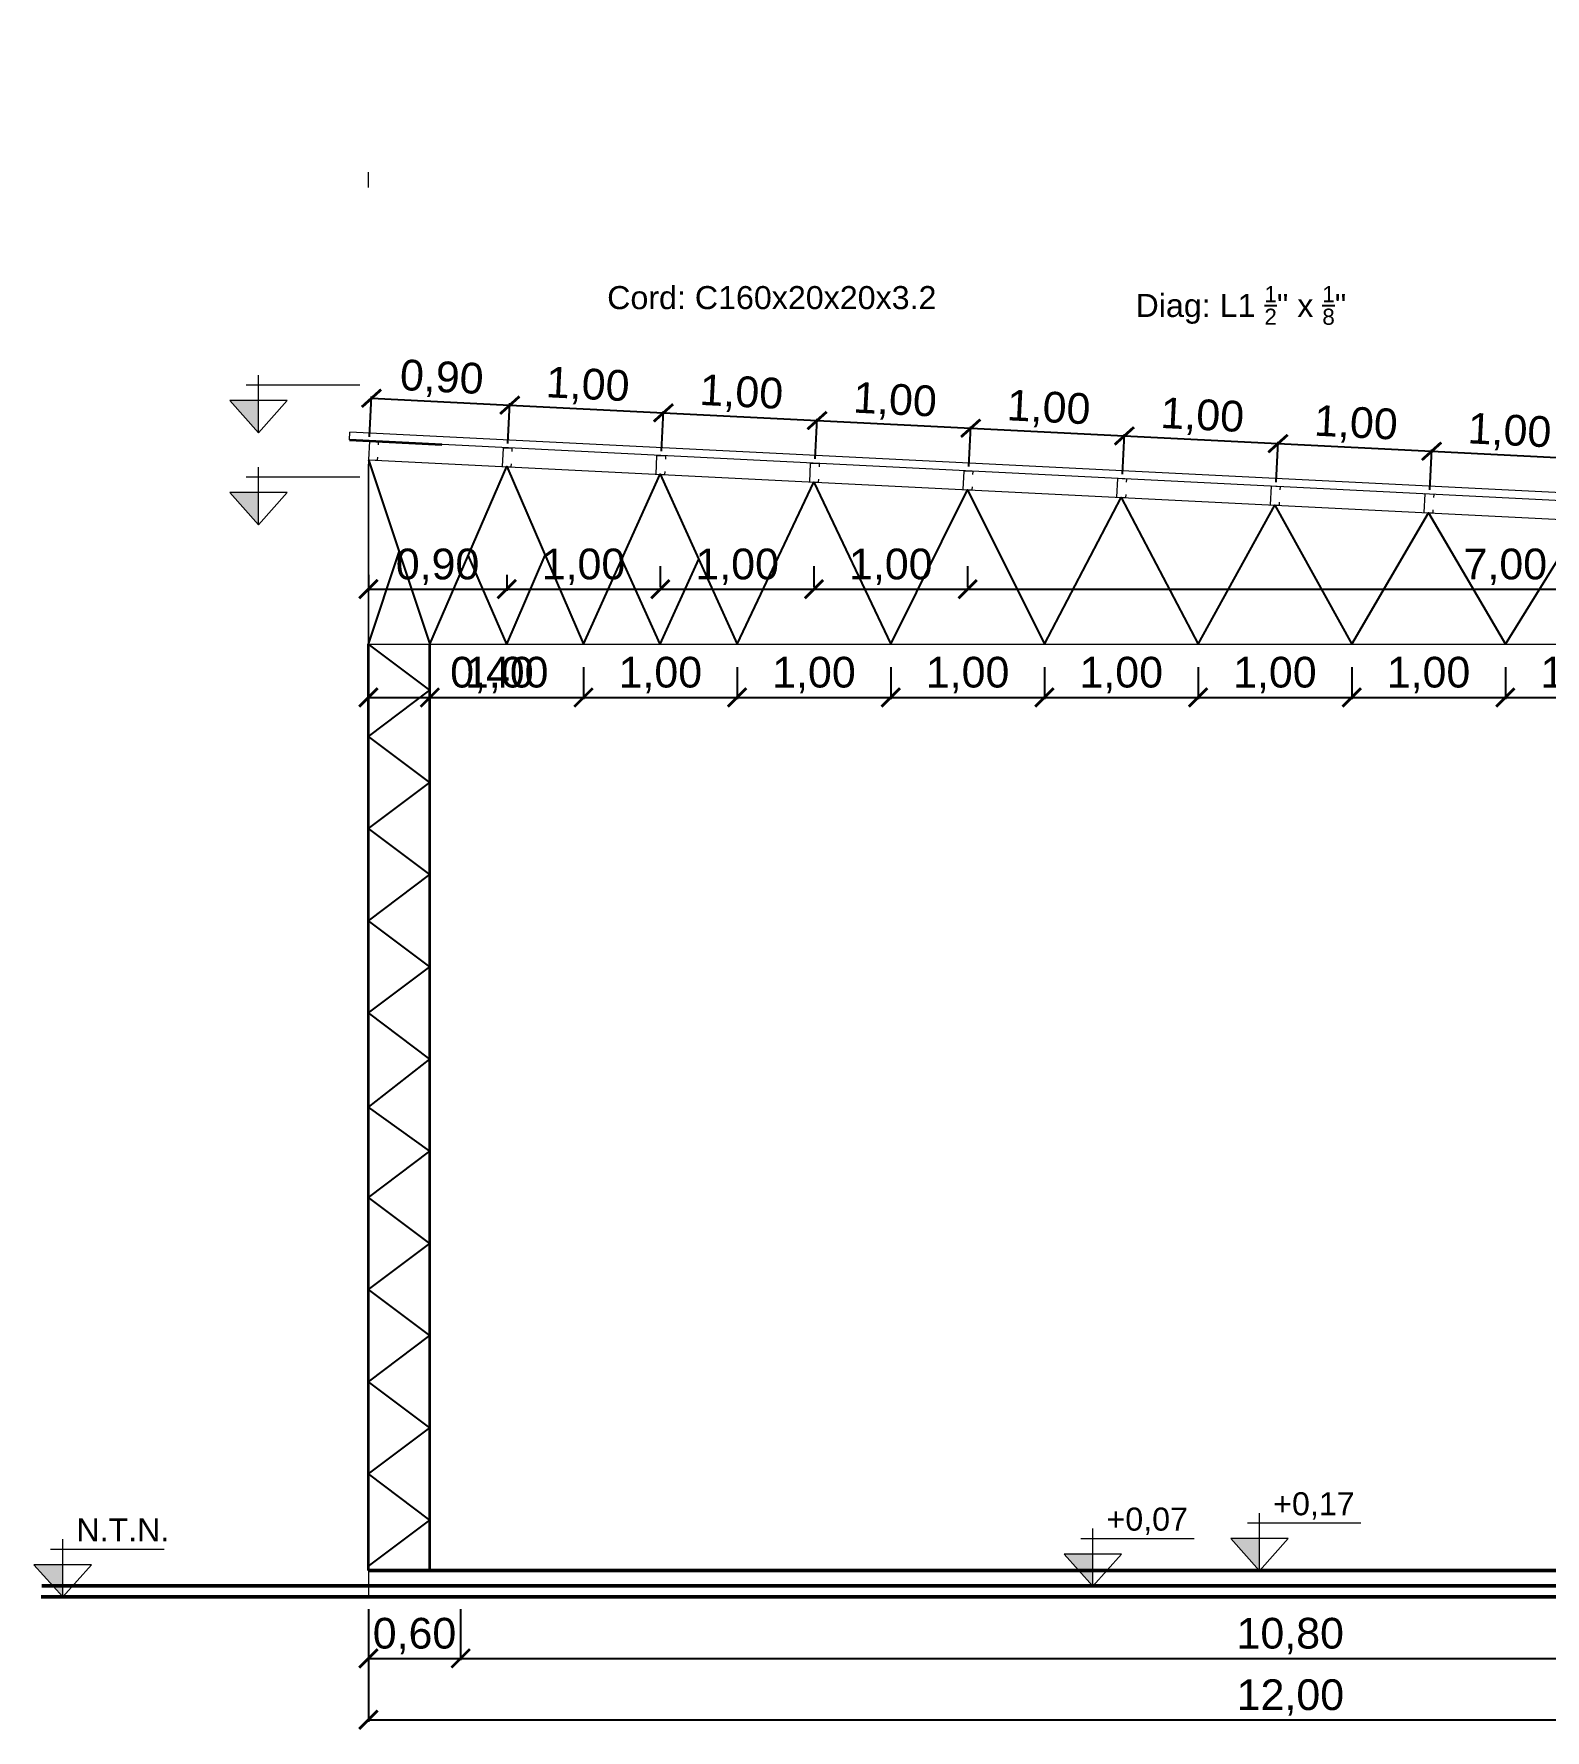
# Model space of a CAD drawing. Header units: millimetres. Extents: x 11 to 1331, y -149 to 22.
# Drawn here: x 626.38 to 636.21, y -102.29 to -91.26 of the extents above; entities that cross this region are included whole.
import ezdxf

# ---------------------------------------------------------------- set-up
doc = ezdxf.new("R2010")
doc.units = ezdxf.units.MM
doc.header["$LTSCALE"] = 0.1
doc.header["$MEASUREMENT"] = 0
doc.header["$PDMODE"] = 3
doc.header["$PDSIZE"] = 0.1
doc.linetypes.add('ACAD_ISO10W100', pattern=[18, 12, -3, 0, -3])
doc.layers.get('DEFPOINTS').update_dxf_attribs({"color": 1})
for name, color, linetype, lineweight in [('00_EST_COL_DIAG', 1, 'Continuous', 25), ('00_EST_Columna', 3, 'Continuous', 35), ('00_EST_Correa', 3, 'ACAD_ISO10W100', 20), ('00_EST_Cotas', 6, 'Continuous', 9), ('00_EST_Cubierta', 2, 'Continuous', 9), ('00_EST_Ejes', 1, 'Continuous', 9), ('00_EST_Piso', 7, 'Continuous', 50), ('00_EST_TEXTO', 6, 'Continuous', 9), ('00_EST_Viga', 5, 'Continuous', 20), ('00_EST_Viga_Montante', 5, 'Continuous', 20)]:
    doc.layers.add(name, color=color, linetype=linetype, lineweight=lineweight)
doc.layers.add('00_EST_Viga_Diagonales', color=5, linetype='Continuous')
doc.styles.add('1 en 100', font='romans.shx', dxfattribs={"height": 0.17})
doc.styles.add('ARIAL', font='arial.ttf', dxfattribs={"height": 0.15})
doc.styles.add('Arial20', font='arial.ttf', dxfattribs={"height": 0.2})
doc.dimstyles.new('Cota 1-100-Andres', dxfattribs={"dimtxt": 0.2, "dimasz": 0.12, "dimexe": 0.012, "dimexo": 0.15, "dimgap": 0.025, "dimtad": 1, "dimzin": 0, "dimtxsty": 'Arial20', "dimblk1": 'ARCHTICK', "dimblk2": 'ARCHTICK', "dimsah": 1, "dimcen": 0.09, "dimclrd": 256, "dimclre": 256, "dimclrt": 256, "dimazin": 0, "dimtfac": 1, "dimtofl": 0, "dimtmove": 0, "dimatfit": 3, "dimldrblk": 'ARCHTICK', "dimfxl": 1, "dimtolj": 1, "dimtzin": 0, "dimarcsym": 0})

# ---------------------------------------------------------------- blocks, each defined once
blk = doc.blocks.new('_ARCHTICK')
at = {"color": 0, "linetype": 'ByBlock', "const_width": 0.15}
blk.add_lwpolyline([(-0.5, -0.5), (0.5, 0.5)], dxfattribs=at)
blk = doc.blocks.new('*D49')
at = {"layer": '00_EST_Cotas', "lineweight": -2, "transparency": 16777216}
for p, q in [((628.554, -101.506), (628.554, -101.839)), ((629.154, -101.506), (629.154, -101.839)), ((628.554, -101.827), (629.154, -101.827))]:
    blk.add_line(p, q, dxfattribs=at)
at = {"layer": 'DEFPOINTS', "color": 0, "transparency": 16777216}
for p in [(628.554, -101.356), (629.154, -101.356), (629.154, -101.827)]:
    blk.add_point(p, dxfattribs=at)
at = {"layer": '00_EST_Cotas', "lineweight": -2, "transparency": 16777216, "xscale": 0.12, "yscale": 0.12, "zscale": 0.12, "rotation": 180}
blk.add_blockref('_ARCHTICK', (628.554, -101.827), dxfattribs=at)
at = {"layer": '00_EST_Cotas', "lineweight": -2, "transparency": 16777216, "xscale": 0.12, "yscale": 0.12, "zscale": 0.12}
blk.add_blockref('_ARCHTICK', (629.154, -101.827), dxfattribs=at)
at = {"layer": '00_EST_Cotas', "transparency": 16777216, "insert": (628.854, -101.682), "char_height": 0.2, "attachment_point": 5, "style": 'Arial20'}
blk.add_mtext('\\A1;0,60', dxfattribs=at)
blk = doc.blocks.new('*D50')
at = {"layer": '00_EST_Cotas', "lineweight": -2, "transparency": 16777216}
for p, q in [((629.154, -101.506), (629.154, -101.839)), ((639.954, -101.576), (639.954, -101.839)), ((629.154, -101.827), (639.954, -101.827))]:
    blk.add_line(p, q, dxfattribs=at)
at = {"layer": 'DEFPOINTS', "color": 0, "transparency": 16777216}
for p in [(629.154, -101.356), (639.954, -101.426), (639.954, -101.827)]:
    blk.add_point(p, dxfattribs=at)
at = {"layer": '00_EST_Cotas', "lineweight": -2, "transparency": 16777216, "xscale": 0.12, "yscale": 0.12, "zscale": 0.12, "rotation": 180}
blk.add_blockref('_ARCHTICK', (629.154, -101.827), dxfattribs=at)
at = {"layer": '00_EST_Cotas', "lineweight": -2, "transparency": 16777216, "xscale": 0.12, "yscale": 0.12, "zscale": 0.12}
blk.add_blockref('_ARCHTICK', (639.954, -101.827), dxfattribs=at)
at = {"layer": '00_EST_Cotas', "transparency": 16777216, "insert": (634.554, -101.682), "char_height": 0.2, "attachment_point": 5, "style": 'Arial20'}
blk.add_mtext('\\A1;10,80', dxfattribs=at)
blk = doc.blocks.new('*D52')
at = {"layer": '00_EST_Cotas', "lineweight": -2, "transparency": 16777216}
for p, q in [((640.556, -101.406), (640.556, -102.239)), ((628.554, -101.506), (628.554, -102.239)), ((628.554, -102.227), (640.556, -102.227))]:
    blk.add_line(p, q, dxfattribs=at)
at = {"layer": 'DEFPOINTS', "color": 0, "transparency": 16777216}
for p in [(640.556, -101.256), (628.554, -101.356), (640.556, -102.227)]:
    blk.add_point(p, dxfattribs=at)
at = {"layer": '00_EST_Cotas', "lineweight": -2, "transparency": 16777216, "xscale": 0.12, "yscale": 0.12, "zscale": 0.12, "rotation": 180}
blk.add_blockref('_ARCHTICK', (628.554, -102.227), dxfattribs=at)
at = {"layer": '00_EST_Cotas', "lineweight": -2, "transparency": 16777216, "xscale": 0.12, "yscale": 0.12, "zscale": 0.12}
blk.add_blockref('_ARCHTICK', (640.556, -102.227), dxfattribs=at)
at = {"layer": '00_EST_Cotas', "transparency": 16777216, "insert": (634.555, -102.082), "char_height": 0.2, "attachment_point": 5, "style": 'Arial20'}
blk.add_mtext('\\A1;12,00', dxfattribs=at)
blk = doc.blocks.new('cotaNivel')
at = {"layer": '00_EST_Cotas', "transparency": 33554687}
h = blk.add_hatch(color=256, dxfattribs=at)
h.dxf.hatch_style = 1
h.paths.add_polyline_path([(328.514, -103.488), (328.327, -103.488), (328.514, -103.697)])
at = {"layer": '00_EST_Cotas'}
for p, q in [((328.435, -103.386), (329.174, -103.386)), ((328.514, -103.697), (328.514, -103.322))]:
    blk.add_line(p, q, dxfattribs=at)
blk.add_lwpolyline([(328.514, -103.697), (328.701, -103.488), (328.327, -103.488)], close=True, dxfattribs=at)
blk = doc.blocks.new('*D55')
at = {"layer": '00_EST_Cotas', "lineweight": -2, "transparency": 16777216}
for p, q in [((628.554, -95.377), (628.554, -95.586)), ((628.954, -95.377), (628.954, -95.586)), ((628.554, -95.574), (628.954, -95.574)), ((628.954, -95.574), (629.643, -95.574))]:
    blk.add_line(p, q, dxfattribs=at)
at = {"layer": 'DEFPOINTS', "color": 0, "transparency": 16777216}
for p in [(628.554, -95.227), (628.954, -95.227), (628.954, -95.574)]:
    blk.add_point(p, dxfattribs=at)
at = {"layer": '00_EST_Cotas', "lineweight": -2, "transparency": 16777216, "xscale": 0.12, "yscale": 0.12, "zscale": 0.12, "rotation": 180}
blk.add_blockref('_ARCHTICK', (628.554, -95.574), dxfattribs=at)
at = {"layer": '00_EST_Cotas', "lineweight": -2, "transparency": 16777216, "xscale": 0.12, "yscale": 0.12, "zscale": 0.12}
blk.add_blockref('_ARCHTICK', (628.954, -95.574), dxfattribs=at)
at = {"layer": '00_EST_Cotas', "transparency": 16777216, "insert": (629.358, -95.428), "char_height": 0.2, "attachment_point": 5, "style": 'Arial20'}
blk.add_mtext('\\A1;0,40', dxfattribs=at)
blk = doc.blocks.new('*D56')
at = {"layer": '00_EST_Cotas', "lineweight": -2, "transparency": 16777216}
for p, q in [((628.954, -95.377), (628.954, -95.586)), ((629.954, -95.377), (629.954, -95.586)), ((628.954, -95.574), (629.954, -95.574))]:
    blk.add_line(p, q, dxfattribs=at)
at = {"layer": 'DEFPOINTS', "color": 0, "transparency": 16777216}
for p in [(628.954, -95.227), (629.954, -95.227), (629.954, -95.574)]:
    blk.add_point(p, dxfattribs=at)
at = {"layer": '00_EST_Cotas', "lineweight": -2, "transparency": 16777216, "xscale": 0.12, "yscale": 0.12, "zscale": 0.12, "rotation": 180}
blk.add_blockref('_ARCHTICK', (628.954, -95.574), dxfattribs=at)
at = {"layer": '00_EST_Cotas', "lineweight": -2, "transparency": 16777216, "xscale": 0.12, "yscale": 0.12, "zscale": 0.12}
blk.add_blockref('_ARCHTICK', (629.954, -95.574), dxfattribs=at)
at = {"layer": '00_EST_Cotas', "transparency": 16777216, "insert": (629.454, -95.428), "char_height": 0.2, "attachment_point": 5, "style": 'Arial20'}
blk.add_mtext('\\A1;1,00', dxfattribs=at)
blk = doc.blocks.new('*D57')
at = {"layer": '00_EST_Cotas', "lineweight": -2, "transparency": 16777216}
for p, q in [((629.954, -95.377), (629.954, -95.586)), ((630.954, -95.377), (630.954, -95.586)), ((629.954, -95.574), (630.954, -95.574))]:
    blk.add_line(p, q, dxfattribs=at)
at = {"layer": 'DEFPOINTS', "color": 0, "transparency": 16777216}
for p in [(629.954, -95.227), (630.954, -95.227), (630.954, -95.574)]:
    blk.add_point(p, dxfattribs=at)
at = {"layer": '00_EST_Cotas', "lineweight": -2, "transparency": 16777216, "xscale": 0.12, "yscale": 0.12, "zscale": 0.12, "rotation": 180}
blk.add_blockref('_ARCHTICK', (629.954, -95.574), dxfattribs=at)
at = {"layer": '00_EST_Cotas', "lineweight": -2, "transparency": 16777216, "xscale": 0.12, "yscale": 0.12, "zscale": 0.12}
blk.add_blockref('_ARCHTICK', (630.954, -95.574), dxfattribs=at)
at = {"layer": '00_EST_Cotas', "transparency": 16777216, "insert": (630.454, -95.428), "char_height": 0.2, "attachment_point": 5, "style": 'Arial20'}
blk.add_mtext('\\A1;1,00', dxfattribs=at)
blk = doc.blocks.new('*D58')
at = {"layer": '00_EST_Cotas', "lineweight": -2, "transparency": 16777216}
for p, q in [((630.954, -95.377), (630.954, -95.586)), ((631.954, -95.377), (631.954, -95.586)), ((630.954, -95.574), (631.954, -95.574))]:
    blk.add_line(p, q, dxfattribs=at)
at = {"layer": 'DEFPOINTS', "color": 0, "transparency": 16777216}
for p in [(630.954, -95.227), (631.954, -95.227), (631.954, -95.574)]:
    blk.add_point(p, dxfattribs=at)
at = {"layer": '00_EST_Cotas', "lineweight": -2, "transparency": 16777216, "xscale": 0.12, "yscale": 0.12, "zscale": 0.12, "rotation": 180}
blk.add_blockref('_ARCHTICK', (630.954, -95.574), dxfattribs=at)
at = {"layer": '00_EST_Cotas', "lineweight": -2, "transparency": 16777216, "xscale": 0.12, "yscale": 0.12, "zscale": 0.12}
blk.add_blockref('_ARCHTICK', (631.954, -95.574), dxfattribs=at)
at = {"layer": '00_EST_Cotas', "transparency": 16777216, "insert": (631.454, -95.428), "char_height": 0.2, "attachment_point": 5, "style": 'Arial20'}
blk.add_mtext('\\A1;1,00', dxfattribs=at)
blk = doc.blocks.new('*D59')
at = {"layer": '00_EST_Cotas', "lineweight": -2, "transparency": 16777216}
for p, q in [((631.954, -95.377), (631.954, -95.586)), ((632.954, -95.377), (632.954, -95.586)), ((631.954, -95.574), (632.954, -95.574))]:
    blk.add_line(p, q, dxfattribs=at)
at = {"layer": 'DEFPOINTS', "color": 0, "transparency": 16777216}
for p in [(631.954, -95.227), (632.954, -95.227), (632.954, -95.574)]:
    blk.add_point(p, dxfattribs=at)
at = {"layer": '00_EST_Cotas', "lineweight": -2, "transparency": 16777216, "xscale": 0.12, "yscale": 0.12, "zscale": 0.12, "rotation": 180}
blk.add_blockref('_ARCHTICK', (631.954, -95.574), dxfattribs=at)
at = {"layer": '00_EST_Cotas', "lineweight": -2, "transparency": 16777216, "xscale": 0.12, "yscale": 0.12, "zscale": 0.12}
blk.add_blockref('_ARCHTICK', (632.954, -95.574), dxfattribs=at)
at = {"layer": '00_EST_Cotas', "transparency": 16777216, "insert": (632.454, -95.428), "char_height": 0.2, "attachment_point": 5, "style": 'Arial20'}
blk.add_mtext('\\A1;1,00', dxfattribs=at)
blk = doc.blocks.new('*D60')
at = {"layer": '00_EST_Cotas', "lineweight": -2, "transparency": 16777216}
for p, q in [((632.954, -95.377), (632.954, -95.586)), ((633.954, -95.377), (633.954, -95.586)), ((632.954, -95.574), (633.954, -95.574))]:
    blk.add_line(p, q, dxfattribs=at)
at = {"layer": 'DEFPOINTS', "color": 0, "transparency": 16777216}
for p in [(632.954, -95.227), (633.954, -95.227), (633.954, -95.574)]:
    blk.add_point(p, dxfattribs=at)
at = {"layer": '00_EST_Cotas', "lineweight": -2, "transparency": 16777216, "xscale": 0.12, "yscale": 0.12, "zscale": 0.12, "rotation": 180}
blk.add_blockref('_ARCHTICK', (632.954, -95.574), dxfattribs=at)
at = {"layer": '00_EST_Cotas', "lineweight": -2, "transparency": 16777216, "xscale": 0.12, "yscale": 0.12, "zscale": 0.12}
blk.add_blockref('_ARCHTICK', (633.954, -95.574), dxfattribs=at)
at = {"layer": '00_EST_Cotas', "transparency": 16777216, "insert": (633.454, -95.428), "char_height": 0.2, "attachment_point": 5, "style": 'Arial20'}
blk.add_mtext('\\A1;1,00', dxfattribs=at)
blk = doc.blocks.new('*D61')
at = {"layer": '00_EST_Cotas', "lineweight": -2, "transparency": 16777216}
for p, q in [((633.954, -95.377), (633.954, -95.586)), ((634.954, -95.377), (634.954, -95.586)), ((633.954, -95.574), (634.954, -95.574))]:
    blk.add_line(p, q, dxfattribs=at)
at = {"layer": 'DEFPOINTS', "color": 0, "transparency": 16777216}
for p in [(633.954, -95.227), (634.954, -95.227), (634.954, -95.574)]:
    blk.add_point(p, dxfattribs=at)
at = {"layer": '00_EST_Cotas', "lineweight": -2, "transparency": 16777216, "xscale": 0.12, "yscale": 0.12, "zscale": 0.12, "rotation": 180}
blk.add_blockref('_ARCHTICK', (633.954, -95.574), dxfattribs=at)
at = {"layer": '00_EST_Cotas', "lineweight": -2, "transparency": 16777216, "xscale": 0.12, "yscale": 0.12, "zscale": 0.12}
blk.add_blockref('_ARCHTICK', (634.954, -95.574), dxfattribs=at)
at = {"layer": '00_EST_Cotas', "transparency": 16777216, "insert": (634.454, -95.428), "char_height": 0.2, "attachment_point": 5, "style": 'Arial20'}
blk.add_mtext('\\A1;1,00', dxfattribs=at)
blk = doc.blocks.new('*D62')
at = {"layer": '00_EST_Cotas', "lineweight": -2, "transparency": 16777216}
for p, q in [((634.954, -95.377), (634.954, -95.586)), ((635.954, -95.377), (635.954, -95.586)), ((634.954, -95.574), (635.954, -95.574))]:
    blk.add_line(p, q, dxfattribs=at)
at = {"layer": 'DEFPOINTS', "color": 0, "transparency": 16777216}
for p in [(634.954, -95.227), (635.954, -95.227), (635.954, -95.574)]:
    blk.add_point(p, dxfattribs=at)
at = {"layer": '00_EST_Cotas', "lineweight": -2, "transparency": 16777216, "xscale": 0.12, "yscale": 0.12, "zscale": 0.12, "rotation": 180}
blk.add_blockref('_ARCHTICK', (634.954, -95.574), dxfattribs=at)
at = {"layer": '00_EST_Cotas', "lineweight": -2, "transparency": 16777216, "xscale": 0.12, "yscale": 0.12, "zscale": 0.12}
blk.add_blockref('_ARCHTICK', (635.954, -95.574), dxfattribs=at)
at = {"layer": '00_EST_Cotas', "transparency": 16777216, "insert": (635.454, -95.428), "char_height": 0.2, "attachment_point": 5, "style": 'Arial20'}
blk.add_mtext('\\A1;1,00', dxfattribs=at)
blk = doc.blocks.new('*D63')
at = {"layer": '00_EST_Cotas', "lineweight": -2, "transparency": 16777216}
for p, q in [((635.954, -95.377), (635.954, -95.586)), ((636.954, -95.377), (636.954, -95.586)), ((635.954, -95.574), (636.954, -95.574))]:
    blk.add_line(p, q, dxfattribs=at)
at = {"layer": 'DEFPOINTS', "color": 0, "transparency": 16777216}
for p in [(635.954, -95.227), (636.954, -95.227), (636.954, -95.574)]:
    blk.add_point(p, dxfattribs=at)
at = {"layer": '00_EST_Cotas', "lineweight": -2, "transparency": 16777216, "xscale": 0.12, "yscale": 0.12, "zscale": 0.12, "rotation": 180}
blk.add_blockref('_ARCHTICK', (635.954, -95.574), dxfattribs=at)
at = {"layer": '00_EST_Cotas', "lineweight": -2, "transparency": 16777216, "xscale": 0.12, "yscale": 0.12, "zscale": 0.12}
blk.add_blockref('_ARCHTICK', (636.954, -95.574), dxfattribs=at)
at = {"layer": '00_EST_Cotas', "transparency": 16777216, "insert": (636.454, -95.428), "char_height": 0.2, "attachment_point": 5, "style": 'Arial20'}
blk.add_mtext('\\A1;1,00', dxfattribs=at)
blk = doc.blocks.new('*D68')
at = {"layer": '00_EST_Cotas', "lineweight": -2, "transparency": 16777216}
for p, q in [((628.562, -93.877), (628.575, -93.615)), ((628.574, -93.627), (629.474, -93.672)), ((629.462, -93.922), (629.475, -93.66))]:
    blk.add_line(p, q, dxfattribs=at)
at = {"layer": 'DEFPOINTS', "color": 0, "transparency": 16777216}
for p in [(629.474, -93.672), (628.554, -94.027), (629.454, -94.072)]:
    blk.add_point(p, dxfattribs=at)
at = {"layer": '00_EST_Cotas', "lineweight": -2, "transparency": 16777216, "xscale": 0.12, "yscale": 0.12, "zscale": 0.12}
for p, rotation in [((628.574, -93.627), 177.138393013401), ((629.474, -93.672), 357.138393013401)]:
    blk.add_blockref('_ARCHTICK', p, dxfattribs=dict(at, rotation=rotation))
at = {"layer": '00_EST_Cotas', "transparency": 16777216, "insert": (629.031, -93.505), "char_height": 0.2, "attachment_point": 5, "rotation": 357.1384, "style": 'Arial20'}
blk.add_mtext('\\A1;0,90', dxfattribs=at)
blk = doc.blocks.new('*D69')
at = {"layer": '00_EST_Cotas', "lineweight": -2, "transparency": 16777216}
for p, q in [((629.462, -93.922), (629.475, -93.66)), ((629.474, -93.672), (630.474, -93.722)), ((630.462, -93.972), (630.475, -93.71))]:
    blk.add_line(p, q, dxfattribs=at)
at = {"layer": 'DEFPOINTS', "color": 0, "transparency": 16777216}
for p in [(630.474, -93.722), (629.454, -94.072), (630.454, -94.122)]:
    blk.add_point(p, dxfattribs=at)
at = {"layer": '00_EST_Cotas', "lineweight": -2, "transparency": 16777216, "xscale": 0.12, "yscale": 0.12, "zscale": 0.12}
for p, rotation in [((629.474, -93.672), 177.1383930134005), ((630.474, -93.722), 357.1383930134005)]:
    blk.add_blockref('_ARCHTICK', p, dxfattribs=dict(at, rotation=rotation))
at = {"layer": '00_EST_Cotas', "transparency": 16777216, "insert": (629.981, -93.552), "char_height": 0.2, "attachment_point": 5, "rotation": 357.1384, "style": 'Arial20'}
blk.add_mtext('\\A1;1,00', dxfattribs=at)
blk = doc.blocks.new('*D70')
at = {"layer": '00_EST_Cotas', "lineweight": -2, "transparency": 16777216}
for p, q in [((630.462, -93.972), (630.475, -93.71)), ((630.474, -93.722), (631.474, -93.772)), ((631.462, -94.022), (631.475, -93.76))]:
    blk.add_line(p, q, dxfattribs=at)
at = {"layer": 'DEFPOINTS', "color": 0, "transparency": 16777216}
for p in [(631.474, -93.772), (630.454, -94.122), (631.454, -94.172)]:
    blk.add_point(p, dxfattribs=at)
at = {"layer": '00_EST_Cotas', "lineweight": -2, "transparency": 16777216, "xscale": 0.12, "yscale": 0.12, "zscale": 0.12}
for p, rotation in [((630.474, -93.722), 177.1383930134005), ((631.474, -93.772), 357.1383930134005)]:
    blk.add_blockref('_ARCHTICK', p, dxfattribs=dict(at, rotation=rotation))
at = {"layer": '00_EST_Cotas', "transparency": 16777216, "insert": (630.981, -93.602), "char_height": 0.2, "attachment_point": 5, "rotation": 357.1384, "style": 'Arial20'}
blk.add_mtext('\\A1;1,00', dxfattribs=at)
blk = doc.blocks.new('*D71')
at = {"layer": '00_EST_Cotas', "lineweight": -2, "transparency": 16777216}
for p, q in [((631.462, -94.022), (631.475, -93.76)), ((631.474, -93.772), (632.474, -93.822)), ((632.462, -94.072), (632.475, -93.81))]:
    blk.add_line(p, q, dxfattribs=at)
at = {"layer": 'DEFPOINTS', "color": 0, "transparency": 16777216}
for p in [(632.474, -93.822), (631.454, -94.172), (632.454, -94.222)]:
    blk.add_point(p, dxfattribs=at)
at = {"layer": '00_EST_Cotas', "lineweight": -2, "transparency": 16777216, "xscale": 0.12, "yscale": 0.12, "zscale": 0.12}
for p, rotation in [((631.474, -93.772), 177.1383930134005), ((632.474, -93.822), 357.1383930134005)]:
    blk.add_blockref('_ARCHTICK', p, dxfattribs=dict(at, rotation=rotation))
at = {"layer": '00_EST_Cotas', "transparency": 16777216, "insert": (631.981, -93.652), "char_height": 0.2, "attachment_point": 5, "rotation": 357.1384, "style": 'Arial20'}
blk.add_mtext('\\A1;1,00', dxfattribs=at)
blk = doc.blocks.new('*D72')
at = {"layer": '00_EST_Cotas', "lineweight": -2, "transparency": 16777216}
for p, q in [((632.462, -94.072), (632.475, -93.81)), ((632.474, -93.822), (633.474, -93.872)), ((633.462, -94.122), (633.475, -93.86))]:
    blk.add_line(p, q, dxfattribs=at)
at = {"layer": 'DEFPOINTS', "color": 0, "transparency": 16777216}
for p in [(633.474, -93.872), (632.454, -94.222), (633.454, -94.272)]:
    blk.add_point(p, dxfattribs=at)
at = {"layer": '00_EST_Cotas', "lineweight": -2, "transparency": 16777216, "xscale": 0.12, "yscale": 0.12, "zscale": 0.12}
for p, rotation in [((632.474, -93.822), 177.1383930134005), ((633.474, -93.872), 357.1383930134005)]:
    blk.add_blockref('_ARCHTICK', p, dxfattribs=dict(at, rotation=rotation))
at = {"layer": '00_EST_Cotas', "transparency": 16777216, "insert": (632.981, -93.702), "char_height": 0.2, "attachment_point": 5, "rotation": 357.1384, "style": 'Arial20'}
blk.add_mtext('\\A1;1,00', dxfattribs=at)
blk = doc.blocks.new('*D73')
at = {"layer": '00_EST_Cotas', "lineweight": -2, "transparency": 16777216}
for p, q in [((633.462, -94.122), (633.475, -93.86)), ((633.474, -93.872), (634.474, -93.922)), ((634.462, -94.172), (634.475, -93.91))]:
    blk.add_line(p, q, dxfattribs=at)
at = {"layer": 'DEFPOINTS', "color": 0, "transparency": 16777216}
for p in [(634.474, -93.922), (633.454, -94.272), (634.454, -94.322)]:
    blk.add_point(p, dxfattribs=at)
at = {"layer": '00_EST_Cotas', "lineweight": -2, "transparency": 16777216, "xscale": 0.12, "yscale": 0.12, "zscale": 0.12}
for p, rotation in [((633.474, -93.872), 177.1383930134005), ((634.474, -93.922), 357.1383930134005)]:
    blk.add_blockref('_ARCHTICK', p, dxfattribs=dict(at, rotation=rotation))
at = {"layer": '00_EST_Cotas', "transparency": 16777216, "insert": (633.981, -93.752), "char_height": 0.2, "attachment_point": 5, "rotation": 357.1384, "style": 'Arial20'}
blk.add_mtext('\\A1;1,00', dxfattribs=at)
blk = doc.blocks.new('*D74')
at = {"layer": '00_EST_Cotas', "lineweight": -2, "transparency": 16777216}
for p, q in [((634.462, -94.172), (634.475, -93.91)), ((634.474, -93.922), (635.474, -93.972)), ((635.462, -94.222), (635.475, -93.96))]:
    blk.add_line(p, q, dxfattribs=at)
at = {"layer": 'DEFPOINTS', "color": 0, "transparency": 16777216}
for p in [(635.474, -93.972), (634.454, -94.322), (635.454, -94.372)]:
    blk.add_point(p, dxfattribs=at)
at = {"layer": '00_EST_Cotas', "lineweight": -2, "transparency": 16777216, "xscale": 0.12, "yscale": 0.12, "zscale": 0.12}
for p, rotation in [((634.474, -93.922), 177.1383930134005), ((635.474, -93.972), 357.1383930134005)]:
    blk.add_blockref('_ARCHTICK', p, dxfattribs=dict(at, rotation=rotation))
at = {"layer": '00_EST_Cotas', "transparency": 16777216, "insert": (634.981, -93.802), "char_height": 0.2, "attachment_point": 5, "rotation": 357.1384, "style": 'Arial20'}
blk.add_mtext('\\A1;1,00', dxfattribs=at)
blk = doc.blocks.new('*D75')
at = {"layer": '00_EST_Cotas', "lineweight": -2, "transparency": 16777216}
for p, q in [((635.462, -94.222), (635.475, -93.96)), ((635.474, -93.972), (636.474, -94.022)), ((636.462, -94.272), (636.475, -94.01))]:
    blk.add_line(p, q, dxfattribs=at)
at = {"layer": 'DEFPOINTS', "color": 0, "transparency": 16777216}
for p in [(636.474, -94.022), (635.454, -94.372), (636.454, -94.422)]:
    blk.add_point(p, dxfattribs=at)
at = {"layer": '00_EST_Cotas', "lineweight": -2, "transparency": 16777216, "xscale": 0.12, "yscale": 0.12, "zscale": 0.12}
for p, rotation in [((635.474, -93.972), 177.1383930134005), ((636.474, -94.022), 357.1383930134005)]:
    blk.add_blockref('_ARCHTICK', p, dxfattribs=dict(at, rotation=rotation))
at = {"layer": '00_EST_Cotas', "transparency": 16777216, "insert": (635.981, -93.852), "char_height": 0.2, "attachment_point": 5, "rotation": 357.1384, "style": 'Arial20'}
blk.add_mtext('\\A1;1,00', dxfattribs=at)
blk = doc.blocks.new('*D80')
at = {"layer": '00_EST_Cotas', "lineweight": -2, "transparency": 16777216}
for p, q in [((628.554, -94.777), (628.554, -94.881)), ((629.454, -94.777), (629.454, -94.881)), ((628.554, -94.869), (629.454, -94.869))]:
    blk.add_line(p, q, dxfattribs=at)
at = {"layer": 'DEFPOINTS', "color": 0, "transparency": 16777216}
for p in [(628.554, -94.627), (629.454, -94.627), (629.454, -94.869)]:
    blk.add_point(p, dxfattribs=at)
at = {"layer": '00_EST_Cotas', "lineweight": -2, "transparency": 16777216, "xscale": 0.12, "yscale": 0.12, "zscale": 0.12, "rotation": 180}
blk.add_blockref('_ARCHTICK', (628.554, -94.869), dxfattribs=at)
at = {"layer": '00_EST_Cotas', "lineweight": -2, "transparency": 16777216, "xscale": 0.12, "yscale": 0.12, "zscale": 0.12}
blk.add_blockref('_ARCHTICK', (629.454, -94.869), dxfattribs=at)
at = {"layer": '00_EST_Cotas', "transparency": 16777216, "insert": (629.004, -94.724), "char_height": 0.2, "attachment_point": 5, "style": 'Arial20'}
blk.add_mtext('\\A1;0,90', dxfattribs=at)
blk = doc.blocks.new('*D81')
at = {"layer": '00_EST_Cotas', "lineweight": -2, "transparency": 16777216}
for p, q in [((629.454, -94.777), (629.454, -94.881)), ((630.454, -94.719), (630.454, -94.857)), ((629.454, -94.869), (630.454, -94.869))]:
    blk.add_line(p, q, dxfattribs=at)
at = {"layer": 'DEFPOINTS', "color": 0, "transparency": 16777216}
for p in [(629.454, -94.627), (630.454, -94.869), (630.454, -94.869)]:
    blk.add_point(p, dxfattribs=at)
at = {"layer": '00_EST_Cotas', "lineweight": -2, "transparency": 16777216, "xscale": 0.12, "yscale": 0.12, "zscale": 0.12, "rotation": 180}
blk.add_blockref('_ARCHTICK', (629.454, -94.869), dxfattribs=at)
at = {"layer": '00_EST_Cotas', "lineweight": -2, "transparency": 16777216, "xscale": 0.12, "yscale": 0.12, "zscale": 0.12}
blk.add_blockref('_ARCHTICK', (630.454, -94.869), dxfattribs=at)
at = {"layer": '00_EST_Cotas', "transparency": 16777216, "insert": (629.954, -94.724), "char_height": 0.2, "attachment_point": 5, "style": 'Arial20'}
blk.add_mtext('\\A1;1,00', dxfattribs=at)
blk = doc.blocks.new('*D82')
at = {"layer": '00_EST_Cotas', "lineweight": -2, "transparency": 16777216}
for p, q in [((630.454, -94.719), (630.454, -94.857)), ((631.454, -94.719), (631.454, -94.857)), ((630.454, -94.869), (631.454, -94.869))]:
    blk.add_line(p, q, dxfattribs=at)
at = {"layer": 'DEFPOINTS', "color": 0, "transparency": 16777216}
for p in [(630.454, -94.869), (631.454, -94.869), (631.454, -94.869)]:
    blk.add_point(p, dxfattribs=at)
at = {"layer": '00_EST_Cotas', "lineweight": -2, "transparency": 16777216, "xscale": 0.12, "yscale": 0.12, "zscale": 0.12, "rotation": 180}
blk.add_blockref('_ARCHTICK', (630.454, -94.869), dxfattribs=at)
at = {"layer": '00_EST_Cotas', "lineweight": -2, "transparency": 16777216, "xscale": 0.12, "yscale": 0.12, "zscale": 0.12}
blk.add_blockref('_ARCHTICK', (631.454, -94.869), dxfattribs=at)
at = {"layer": '00_EST_Cotas', "transparency": 16777216, "insert": (630.954, -94.724), "char_height": 0.2, "attachment_point": 5, "style": 'Arial20'}
blk.add_mtext('\\A1;1,00', dxfattribs=at)
blk = doc.blocks.new('*D83')
at = {"layer": '00_EST_Cotas', "lineweight": -2, "transparency": 16777216}
for p, q in [((631.454, -94.719), (631.454, -94.857)), ((632.454, -94.719), (632.454, -94.857)), ((631.454, -94.869), (632.454, -94.869))]:
    blk.add_line(p, q, dxfattribs=at)
at = {"layer": 'DEFPOINTS', "color": 0, "transparency": 16777216}
for p in [(631.454, -94.869), (632.454, -94.869), (632.454, -94.869)]:
    blk.add_point(p, dxfattribs=at)
at = {"layer": '00_EST_Cotas', "lineweight": -2, "transparency": 16777216, "xscale": 0.12, "yscale": 0.12, "zscale": 0.12, "rotation": 180}
blk.add_blockref('_ARCHTICK', (631.454, -94.869), dxfattribs=at)
at = {"layer": '00_EST_Cotas', "lineweight": -2, "transparency": 16777216, "xscale": 0.12, "yscale": 0.12, "zscale": 0.12}
blk.add_blockref('_ARCHTICK', (632.454, -94.869), dxfattribs=at)
at = {"layer": '00_EST_Cotas', "transparency": 16777216, "insert": (631.954, -94.724), "char_height": 0.2, "attachment_point": 5, "style": 'Arial20'}
blk.add_mtext('\\A1;1,00', dxfattribs=at)
blk = doc.blocks.new('*D84')
at = {"layer": '00_EST_Cotas', "lineweight": -2, "transparency": 16777216}
for p, q in [((632.454, -94.719), (632.454, -94.857)), ((639.454, -94.719), (639.454, -94.857)), ((632.454, -94.869), (639.454, -94.869))]:
    blk.add_line(p, q, dxfattribs=at)
at = {"layer": 'DEFPOINTS', "color": 0, "transparency": 16777216}
for p in [(632.454, -94.869), (639.454, -94.869), (639.454, -94.869)]:
    blk.add_point(p, dxfattribs=at)
at = {"layer": '00_EST_Cotas', "lineweight": -2, "transparency": 16777216, "xscale": 0.12, "yscale": 0.12, "zscale": 0.12, "rotation": 180}
blk.add_blockref('_ARCHTICK', (632.454, -94.869), dxfattribs=at)
at = {"layer": '00_EST_Cotas', "lineweight": -2, "transparency": 16777216, "xscale": 0.12, "yscale": 0.12, "zscale": 0.12}
blk.add_blockref('_ARCHTICK', (639.454, -94.869), dxfattribs=at)
at = {"layer": '00_EST_Cotas', "transparency": 16777216, "insert": (635.954, -94.724), "char_height": 0.2, "attachment_point": 5, "style": 'Arial20'}
blk.add_mtext('\\A1;7,00', dxfattribs=at)

msp = doc.modelspace()

# ---------------------------------------------------------------- linework, layer by layer
at = {"layer": '00_EST_COL_DIAG'}
for p, q in [((628.554, -95.227), (628.754, -94.627)), ((629.454, -95.227), (629.204, -94.649)), ((629.454, -95.227), (629.704, -94.649)), ((630.454, -95.227), (630.204, -94.674)), ((630.454, -95.227), (630.704, -94.674))]:
    msp.add_line(p, q, dxfattribs=at)
msp.add_lwpolyline([(628.554, -101.227), (628.954, -100.927), (628.554, -100.627), (628.954, -100.327), (628.554, -100.027), (628.954, -99.727), (628.554, -99.427), (628.954, -99.127), (628.554, -98.827), (628.954, -98.527), (628.554, -98.241), (628.954, -97.927), (628.554, -97.627), (628.954, -97.327), (628.554, -97.027), (628.954, -96.727), (628.554, -96.427), (628.954, -96.127), (628.554, -95.827), (628.954, -95.527), (628.554, -95.227)], dxfattribs=at)
at = {"layer": '00_EST_Columna'}
for p, q in [((628.431, -93.897), (629.032, -93.927)), ((628.554, -101.256), (628.554, -95.227)), ((628.954, -101.256), (628.954, -95.227))]:
    msp.add_line(p, q, dxfattribs=at)
at = {"layer": '00_EST_Correa'}
for points in [[(628.619, -93.93), (628.62, -93.91), (628.56, -93.907), (628.554, -94.027), (628.614, -94.03), (628.615, -94.01)], [(629.489, -93.973), (629.49, -93.953), (629.43, -93.951), (629.424, -94.07), (629.484, -94.073), (629.485, -94.053)], [(630.489, -94.023), (630.49, -94.003), (630.43, -94.001), (630.424, -94.12), (630.484, -94.123), (630.485, -94.103)], [(631.489, -94.073), (631.49, -94.053), (631.43, -94.051), (631.424, -94.17), (631.484, -94.173), (631.485, -94.153)], [(632.489, -94.123), (632.49, -94.103), (632.43, -94.101), (632.424, -94.22), (632.484, -94.223), (632.485, -94.203)], [(633.489, -94.173), (633.49, -94.153), (633.43, -94.15), (633.424, -94.27), (633.484, -94.273), (633.485, -94.253)], [(634.489, -94.223), (634.49, -94.203), (634.43, -94.2), (634.424, -94.32), (634.484, -94.323), (634.485, -94.303)], [(635.489, -94.273), (635.49, -94.253), (635.43, -94.25), (635.424, -94.37), (635.484, -94.373), (635.485, -94.353)]]:
    msp.add_lwpolyline(points, dxfattribs=at)
at = {"layer": '00_EST_Cubierta'}
for p, q in [((628.431, -93.897), (628.434, -93.847)), ((640.489, -94.503), (628.431, -93.897)), ((640.492, -94.453), (628.434, -93.847))]:
    msp.add_line(p, q, dxfattribs=at)
at = {"layer": '00_EST_Ejes', "linetype": 'ACAD_ISO10W100', "ltscale": 6}
msp.add_line((628.554, -101.256), (628.554, -91.256), dxfattribs=at)
at = {"layer": '00_EST_Piso'}
for p, q in [((628.554, -101.256), (654.554, -101.256)), ((626.423, -101.426), (654.554, -101.426)), ((626.428, -101.356), (654.554, -101.356))]:
    msp.add_line(p, q, dxfattribs=at)
at = {"layer": '00_EST_TEXTO'}
msp.add_line((628.554, -101.256), (628.554, -101.426), dxfattribs=at)
at = {"layer": '00_EST_Viga'}
for p, q in [((628.554, -94.027), (640.354, -94.617)), ((628.554, -95.227), (640.354, -95.227))]:
    msp.add_line(p, q, dxfattribs=at)
at = {"layer": '00_EST_Viga_Diagonales'}
msp.add_lwpolyline([(628.554, -94.027), (628.954, -95.227), (629.454, -94.072), (629.954, -95.227), (630.454, -94.122), (630.954, -95.227), (631.454, -94.172), (631.954, -95.227), (632.454, -94.222), (632.954, -95.227), (633.454, -94.272), (633.954, -95.227), (634.454, -94.322), (634.954, -95.227), (635.454, -94.372), (635.954, -95.227), (636.454, -94.422)], dxfattribs=at)
at = {"layer": '00_EST_Viga_Montante'}
msp.add_line((628.554, -94.027), (628.554, -95.227), dxfattribs=at)

# ---------------------------------------------------------------- block references
at = {"layer": '00_EST_Correa'}
for p in [(299.324, 9.846), (299.324, 9.247), (305.84, 2.44), (304.755, 2.34), (298.05, 2.27)]:
    msp.add_blockref('cotaNivel', p, dxfattribs=at)

# ---------------------------------------------------------------- texts
at = {"char_height": 0.15, "attachment_point": 1, "style": 'ARIAL'}
for s, insert in [('Cord: C160x20x20x3.2 ', (630.108, -92.897)), ('\\A1;Diag: L1 {\\H0.7x;\\S1/2;}" x {\\H0.7x;\\S1/8;}"', (633.547, -92.897))]:
    msp.add_mtext_dynamic_manual_height_columns(s, width=2.41017, gutter_width=0.75, heights=[0], dxfattribs=dict(at, insert=insert))
at = {"layer": '00_EST_Cotas', "char_height": 0.15, "attachment_point": 1, "style": '1 en 100'}
for s, insert in [('{\\fArial|b0|i0|c0|p34;+0,17}', (634.443, -100.746)), ('{\\fArial|b0|i0|c0|p34;+0,07}', (633.358, -100.846)), ('{\\fArial|b0|i0|c0|p34;N.T.N.}', (626.653, -100.916))]:
    msp.add_mtext_dynamic_manual_height_columns(s, width=1.21693, gutter_width=0.85, heights=[0], dxfattribs=dict(at, insert=insert))

# ---------------------------------------------------------------- dimensions: what is measured, and where the dimension line sits
at = {"layer": '00_EST_Cotas'}
dim = msp.add_aligned_dim(p1=(628.554, -94.027), p2=(629.454, -94.072), distance=0.4, dimstyle='Cota 1-100-Andres', dxfattribs=at)
dim.commit()
dim.dimension.update_dxf_attribs({"geometry": '*D68', "text_midpoint": (629.031, -93.505)})
for base, p1, p2, picture, middle in [((630.474, -93.722), (629.454, -94.072), (630.454, -94.122), '*D69', (629.981, -93.552)), ((631.474, -93.772), (630.454, -94.122), (631.454, -94.172), '*D70', (630.981, -93.602)), ((632.474, -93.822), (631.454, -94.172), (632.454, -94.222), '*D71', (631.981, -93.652)), ((633.474, -93.872), (632.454, -94.222), (633.454, -94.272), '*D72', (632.981, -93.702)), ((634.474, -93.922), (633.454, -94.272), (634.454, -94.322), '*D73', (633.981, -93.752)), ((635.474, -93.972), (634.454, -94.322), (635.454, -94.372), '*D74', (634.981, -93.802)), ((636.474, -94.022), (635.454, -94.372), (636.454, -94.422), '*D75', (635.981, -93.852))]:
    dim = msp.add_linear_dim(base=base, p1=p1, p2=p2, angle=177.1384, dimstyle='Cota 1-100-Andres', override={"dimtmove": 1}, dxfattribs=at)
    dim.commit()
    dim.dimension.update_dxf_attribs({"geometry": picture, "text_midpoint": middle})
for base, p1, p2, picture, middle in [((629.454, -94.869), (628.554, -94.627), (629.454, -94.627), '*D80', (629.004, -94.724)), ((628.954, -95.574), (628.554, -95.227), (628.954, -95.227), '*D55', (629.358, -95.428)), ((640.556, -102.227), (628.554, -101.356), (640.556, -101.256), '*D52', (634.555, -102.082)), ((629.154, -101.827), (628.554, -101.356), (629.154, -101.356), '*D49', (628.854, -101.682)), ((639.954, -101.827), (629.154, -101.356), (639.954, -101.426), '*D50', (634.554, -101.682))]:
    dim = msp.add_linear_dim(base=base, p1=p1, p2=p2, dimstyle='Cota 1-100-Andres', dxfattribs=at)
    dim.commit()
    dim.dimension.update_dxf_attribs({"geometry": picture, "text_midpoint": middle})
for base, p1, p2, picture, middle in [((630.454, -94.869), (629.454, -94.627), (630.454, -94.869), '*D81', (629.954, -94.724)), ((631.454, -94.869), (630.454, -94.869), (631.454, -94.869), '*D82', (630.954, -94.724)), ((632.454, -94.869), (631.454, -94.869), (632.454, -94.869), '*D83', (631.954, -94.724)), ((639.454, -94.869), (632.454, -94.869), (639.454, -94.869), '*D84', (635.954, -94.724)), ((629.954, -95.574), (628.954, -95.227), (629.954, -95.227), '*D56', (629.454, -95.428)), ((630.954, -95.574), (629.954, -95.227), (630.954, -95.227), '*D57', (630.454, -95.428)), ((631.954, -95.574), (630.954, -95.227), (631.954, -95.227), '*D58', (631.454, -95.428)), ((632.954, -95.574), (631.954, -95.227), (632.954, -95.227), '*D59', (632.454, -95.428)), ((633.954, -95.574), (632.954, -95.227), (633.954, -95.227), '*D60', (633.454, -95.428)), ((634.954, -95.574), (633.954, -95.227), (634.954, -95.227), '*D61', (634.454, -95.428)), ((635.954, -95.574), (634.954, -95.227), (635.954, -95.227), '*D62', (635.454, -95.428)), ((636.954, -95.574), (635.954, -95.227), (636.954, -95.227), '*D63', (636.454, -95.428))]:
    dim = msp.add_linear_dim(base=base, p1=p1, p2=p2, dimstyle='Cota 1-100-Andres', override={"dimtmove": 1}, dxfattribs=at)
    dim.commit()
    dim.dimension.update_dxf_attribs({"geometry": picture, "text_midpoint": middle})

doc.saveas('drawing.dxf')
